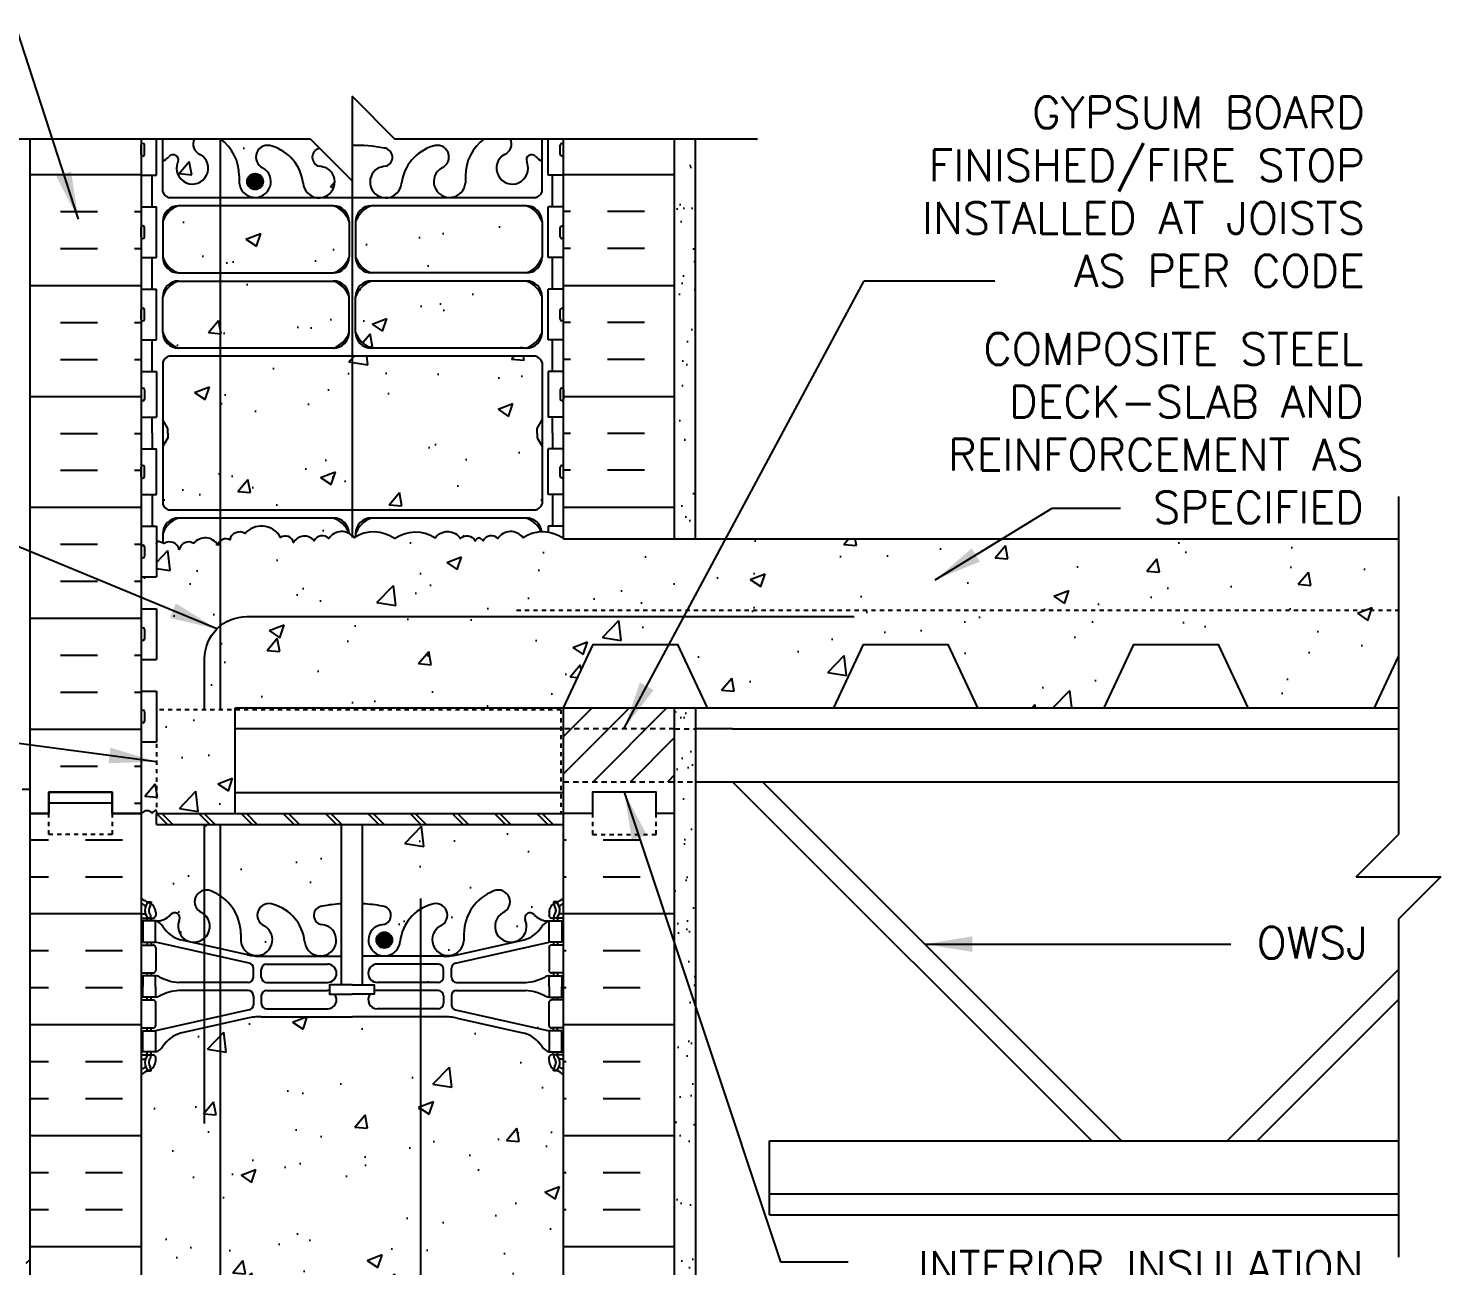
# Model space of a CAD drawing. Header units: inches. Extents: x 285.2 to 381.6, y 165.2 to 239.8.
# Drawn here: x 348.15 to 381.58, y 209.8 to 239.09 of the extents above; entities that cross this region are included whole.
import ezdxf
from ezdxf.enums import TextEntityAlignment as Align

# ---------------------------------------------------------------- set-up
doc = ezdxf.new("R2010")
doc.units = ezdxf.units.IN
doc.header["$LTSCALE"] = 0.5
doc.header["$MEASUREMENT"] = 0
doc.linetypes.add('DASHED2', pattern=[0.375, 0.25, -0.125])
doc.linetypes.add('HIDDEN2', pattern=[0.1875, 0.125, -0.0625])
for name, color, linetype in [('HATCH', 12, 'Continuous'), ('line25', 2, 'Continuous'), ('LINE3', 3, 'Continuous'), ('LINE50', 5, 'Continuous'), ('LINE9', 9, 'Continuous'), ('TEXT', 4, 'Continuous'), ('Web_Edge', 9, 'Continuous')]:
    doc.layers.add(name, color=color, linetype=linetype)
doc.styles.add('DIM', font='romans.shx', dxfattribs={"width": 0.7})
doc.styles.add('ROMANS', font='romans.shx', dxfattribs={"height": 0.75})
doc.dimstyles.new('ext_12', dxfattribs={"dimscale": 12, "dimtxt": 0.09375, "dimasz": 0.09375, "dimexe": 0.09375, "dimexo": 0.0625, "dimgap": 0.0625, "dimtad": 1, "dimdec": 1, "dimzin": 3, "dimdsep": 46, "dimlunit": 4, "dimtxsty": 'DIM', "dimcen": 0.09, "dimdle": 0.09375, "dimclrt": 4, "dimadec": 0, "dimazin": 0, "dimtfac": 1, "dimtdec": 1, "dimtmove": 2, "dimatfit": 3, "dimfxl": 1, "dimfrac": 2, "dimtolj": 1, "dimtzin": 0, "dimarcsym": 0})
pattern_1 = [(37.5, (287.7371, 92.4823), (-0.0314967, 0.963412), [0, -0.76, 0, -0.85, 0, -0.8125]), (7.5, (287.7371, 92.4823), (0.884888, 1.411073), [0, -0.41, 0, -0.685, 0, -0.2625]), (327.5, (287.1221, 92.4823), (1.557071, 0.0028295), [0, -0.25, 0, -0.9, 0, -1.175]), (317.5, (287.1221, 92.4823), (1.503063, 0.438838), [0, -0.125, 0, -0.59, 0, -0.675])]
pattern_2 = [(50, (71.6484, 40.3595), (3.5863, -0.31376), [0.375, -4.125]), (355, (71.6484, 40.3595), (-0.693757, 3.76096), [0.3, -3.3]), (100.4514, (71.9473, 40.3333), (2.892547, 3.447198), [0.3187, -3.50571]), (46.1842, (71.6484, 41.3595), (5.336205, -0.827595), [0.5625, -6.1875]), (96.6356, (72.093, 41.2905), (4.67331, 4.87059), [0.47805, -5.258565]), (351.1842, (71.6484, 41.3595), (4.67331, 4.87059), [0.45, -4.95]), (21, (72.1484, 41.1095), (2.984535, -2.013094), [0.375, -4.125]), (326, (72.1484, 41.1095), (1.216577, 3.62575), [0.3, -3.3]), (71.4514, (72.397, 40.9417), (4.201113, 1.612652), [0.3187, -3.50571]), (37.5, (71.6484, 40.3595), (0.0607993, 1.6644693), [0, -3.26, 0, -3.35, 0, -3.3125]), (7.5, (71.6484, 40.3595), (1.315348, 1.972059), [0, -1.91, 0, -3.185, 0, -1.2625]), (327.5, (70.5334, 40.3595), (2.669112, -0.1127744), [0, -1.25, 0, -3.9, 0, -5.175]), (317.5, (70.0334, 40.3595), (2.915931, 0.500525), [0, -1.625, 0, -2.59, 0, -3.675])]

msp = doc.modelspace()

# ---------------------------------------------------------------- hatches: boundary and pattern name
at = {"layer": 'HATCH'}
h = msp.add_hatch(dxfattribs=at)
h.set_pattern_fill('AR-CONC', color=256, scale=0.5)
h.set_pattern_definition([(50, (0, 0), (3.5863, -0.31376), [0.375, -4.125]), (355, (0, 0), (-0.693757, 3.76096), [0.3, -3.3]), (100.45144, (0.299, -0.026), (2.892544, 3.4472), [0.3187, -3.50571]), (46.1842, (0, 1), (5.336207, -0.827596), [0.5625, -6.1875]), (96.6356, (0.4447, 0.931), (4.67331, 4.87059), [0.47805, -5.25857]), (351.1842, (0, 1), (4.67331, 4.87059), [0.45, -4.95]), (21, (0.5, 0.75), (2.984535, -2.013094), [0.375, -4.125]), (326, (0.5, 0.75), (1.216577, 3.62575), [0.3, -3.3]), (71.45144, (0.7487, 0.5822), (4.201112, 1.612656), [0.3187, -3.50571]), (37.5, (0, 0), (0.0607993, 1.6644693), [0, -3.26, 0, -3.35, 0, -3.3125]), (7.5, (0, 0), (1.315348, 1.9720586), [0, -1.91, 0, -3.185, 0, -1.2625]), (327.5, (-1.115, 0), (2.669112, -0.1127744), [0, -1.25, 0, -3.9, 0, -5.175]), (317.5, (-1.615, 0), (2.915931, 0.500525), [0, -1.625, 0, -2.59, 0, -3.675])])
h.paths.add_polyline_path([(355.041, 236.253), (354.819, 236.475), (352.694, 236.475, -0.237921), (353.142, 235.6), (353.142, 235.435, 1.661382), (353.703, 235.788, -1), (353.916, 236.299, -0.30095), (354.653, 235.426, 1.661382), (355.214, 235.779, 0.055617), (355.034, 235.825, -0.789943)])
h.paths.add_polyline_path([(352.22, 236.105, -0.423493), (352.074, 236.475), (351.329, 236.475), (351.329, 235.944, 0.108933), (351.481, 236.057, -0.8344), (351.693, 235.932), (351.681, 235.91, 2.155404)])
h.paths.add_polyline_path([(357.721, 236.299, -1), (357.934, 235.788, 1.661382), (358.495, 235.435), (358.495, 235.6, -0.237921), (358.943, 236.475), (356.819, 236.475), (355.819, 237.475), (355.819, 236.321, -0.049932), (356.568, 236.257, -0.843243), (356.603, 235.825, 0.055617), (356.423, 235.779, 1.661382), (356.984, 235.426, -0.30095)])
h.paths.add_polyline_path([(360.156, 236.057, 0.10894), (360.309, 235.944), (360.309, 236.475), (359.563, 236.475, -0.423493), (359.417, 236.105, 2.155404), (359.956, 235.91), (359.944, 235.932, -0.834375)])
h.paths.add_polyline_path([(360.309, 231.184, 0.268138), (360.147, 231.332), (351.49, 231.332, 0.268156), (351.329, 231.184), (351.329, 229.822), (351.449, 229.622), (351.449, 229.51), (351.449, 229.398), (351.329, 229.198), (351.329, 227.836, 0.268156), (351.49, 227.688), (360.147, 227.688, 0.268138), (360.309, 227.836), (360.309, 229.198), (360.189, 229.398), (360.189, 229.51), (360.189, 229.622), (360.309, 229.822)])
h.paths.add_polyline_path([(380.581, 227.01), (360.819, 227.01), (360.819, 227.012, 0.310845), (359.858, 227.035, 0.520567), (359.259, 227.013, 0.520567), (358.914, 226.964, 0.10231), (358.819, 227.039, 0.10231), (358.723, 226.964, 0.520567), (358.378, 227.013, 0.520567), (357.779, 227.035, 0.310845), (356.819, 227.012, 0.310845), (355.858, 227.035, 0.520567), (355.259, 227.013, 0.520567), (354.914, 226.964, 0.520567), (354.424, 226.921, 0.520567), (354.119, 227.042, 0.258655), (353.698, 227.31, 0.230831), (353.28, 227.137, 0.520567), (352.918, 226.981, 0.520567), (352.637, 226.86, 0.520567), (352.064, 226.9, 0.520567), (351.722, 226.753, 0.520567), (351.363, 226.896, 0.058158), (351.184, 226.955), (351.184, 226.105), (350.819, 226.105), (350.819, 225.355), (351.184, 225.355), (351.184, 224.155), (350.819, 224.155), (350.819, 223.405), (351.184, 223.405), (351.184, 222.96), (353.044, 222.961), (353.044, 223.01), (360.819, 223.01), (361.518, 224.51), (363.518, 224.51), (364.217, 223.01), (367.217, 223.01), (367.917, 224.51), (369.917, 224.51), (370.616, 223.01), (373.616, 223.01), (374.316, 224.51), (376.316, 224.51), (377.015, 223.01), (380.015, 223.01), (380.581, 224.223)])
h.paths.add_polyline_path([(355.367, 234.892), (351.704, 234.892, 0.225652), (351.329, 234.517), (351.329, 233.676, 0.225652), (351.704, 233.301), (355.367, 233.301, 0.225652), (355.742, 233.676), (355.742, 234.517, 0.225652)])
h.paths.add_polyline_path([(355.742, 232.735, 0.225652), (355.367, 233.11), (351.704, 233.11, 0.225652), (351.329, 232.735), (351.329, 231.894, 0.225652), (351.704, 231.519), (355.367, 231.519, 0.225652), (355.742, 231.894)])
h.paths.add_polyline_path([(360.309, 232.735, 0.225652), (359.934, 233.11), (356.27, 233.11, 0.225652), (355.895, 232.735), (355.895, 231.894, 0.225652), (356.27, 231.519), (359.934, 231.519, 0.225652), (360.309, 231.894)])
h.paths.add_polyline_path([(360.309, 234.517, 0.225652), (359.934, 234.892), (356.27, 234.892, 0.225652), (355.895, 234.517), (355.895, 233.676, 0.225652), (356.27, 233.301), (359.934, 233.301, 0.225652), (360.309, 233.676)])
h.paths.add_polyline_path([(353.044, 222.961), (351.184, 222.96), (351.184, 222.205), (351.184, 220.508), (353.044, 220.508)])
h.paths.add_polyline_path([(355.367, 227.501), (351.704, 227.501, 0.225652), (351.329, 227.126), (351.329, 226.911, -0.011526), (351.363, 226.896, -0.520567), (351.722, 226.753, -0.520567), (352.064, 226.9, -0.520567), (352.637, 226.86, -0.520567), (352.918, 226.981, -0.520567), (353.28, 227.137, -0.230831), (353.698, 227.31, -0.258655), (354.119, 227.042, -0.520567), (354.424, 226.921, -0.520567), (354.914, 226.964, -0.520567), (355.259, 227.013, -0.38976), (355.738, 227.137, 0.220602)])
h.paths.add_polyline_path([(359.934, 227.501), (356.27, 227.501, 0.225652), (355.895, 227.126), (355.895, 227.058, -0.296803), (356.819, 227.012, -0.310845), (357.779, 227.035, -0.520567), (358.378, 227.013, -0.520567), (358.723, 226.964, -0.10231), (358.819, 227.039, -0.10231), (358.914, 226.964, -0.520567), (359.259, 227.013, -0.520567), (359.858, 227.035, -0.136218), (360.29, 227.172, 0.204309)])
h.paths.add_polyline_path([(353.952, 218.356, -0.30095), (354.689, 217.484, 1.661382), (355.25, 217.837, 0.055617), (355.07, 217.882, -0.843243), (355.105, 218.315, -0.030385), (355.56, 218.372), (355.56, 220.248), (351.184, 220.248), (351.184, 220.508), (351.184, 222.205), (350.819, 222.205), (350.819, 218.51, 0.088416), (350.965, 218.413), (351.055, 218.413), (351.055, 218.371, -0.249069), (351.165, 218.164), (351.165, 218.096, -0.414214), (351.102, 218.034), (351.055, 218.034), (351.055, 217.964), (351.16, 217.964, 0.231736), (351.517, 218.115, -0.8344), (351.729, 217.989), (351.717, 217.968, 2.155404), (352.256, 218.162, -1), (352.469, 218.673, -0.311223), (353.178, 217.657), (353.178, 217.492, 1.661382), (353.739, 217.845, -1)])
h.paths.add_polyline_path([(359.381, 218.162, 2.155404), (359.92, 217.968), (359.908, 217.989, -0.834375), (360.12, 218.115, 0.23174), (360.478, 217.964), (360.583, 217.964), (360.583, 218.034), (360.535, 218.034, -0.414214), (360.473, 218.096), (360.473, 218.164, -0.249069), (360.583, 218.371), (360.583, 218.413), (360.673, 218.413, 0.08841), (360.819, 218.51), (360.819, 220.248), (356.06, 220.248), (356.06, 218.373, -0.031541), (356.532, 218.315, -0.843243), (356.567, 217.882, 0.055617), (356.387, 217.837, 1.661382), (356.948, 217.484, -0.30095), (357.685, 218.356, -1), (357.898, 217.845, 1.661382), (358.459, 217.492), (358.459, 217.657, -0.311223), (359.168, 218.673, -1)])
h.paths.add_polyline_path([(360.819, 214.318, 0.08841), (360.673, 214.415), (360.583, 214.415), (360.583, 214.457, -0.249069), (360.473, 214.664), (360.473, 214.731, -0.414214), (360.535, 214.794), (360.583, 214.794), (360.583, 214.864), (360.478, 214.864, -0.155529), (360.302, 214.998, 0.180914), (359.884, 215.309), (358.303, 215.662, 0.054974), (357.976, 215.698), (355.819, 215.698), (353.661, 215.698, 0.054974), (353.334, 215.662), (351.753, 215.309, 0.180914), (351.335, 214.998, -0.155529), (351.16, 214.864), (351.055, 214.864), (351.055, 214.794), (351.102, 214.794, -0.414214), (351.165, 214.731), (351.165, 214.664, -0.249069), (351.055, 214.457), (351.055, 214.415), (350.965, 214.415, 0.088416), (350.819, 214.318), (350.819, 208.702, 0.088416), (350.965, 208.605), (351.055, 208.605), (351.055, 208.563, -0.249069), (351.165, 208.356), (351.165, 208.289, -0.414214), (351.102, 208.226), (351.055, 208.226), (351.055, 208.156), (351.16, 208.156, -0.155529), (351.335, 208.022, 0.180914), (351.753, 207.711), (353.334, 207.358, 0.054974), (353.661, 207.322), (355.819, 207.322), (357.976, 207.322, 0.054974), (358.303, 207.358), (359.884, 207.711, 0.180914), (360.302, 208.022, -0.155529), (360.478, 208.156), (360.583, 208.156), (360.583, 208.226), (360.535, 208.226, -0.414214), (360.473, 208.289), (360.473, 208.356, -0.249069), (360.583, 208.563), (360.583, 208.605), (360.673, 208.605, 0.08841), (360.819, 208.702)])
h.paths.add_polyline_path([(360.819, 204.51, 0.08841), (360.673, 204.607), (360.583, 204.607), (360.583, 204.649, -0.249069), (360.473, 204.856), (360.473, 204.924, -0.414214), (360.535, 204.986), (360.583, 204.986), (360.583, 205.056), (360.478, 205.056, 0.231736), (360.12, 204.905, -0.8344), (359.908, 205.031), (359.92, 205.052, 2.155404), (359.381, 204.858, -1), (359.168, 204.346, -0.311223), (358.459, 205.362), (358.459, 205.527, 1.661382), (357.898, 205.175, -1), (357.685, 204.664, -0.30095), (356.948, 205.536, 1.661382), (356.387, 205.183, 0.055617), (356.567, 205.138, -0.843243), (356.532, 204.705, -0.047544), (355.819, 204.641, -0.047544), (355.105, 204.705, -0.843243), (355.07, 205.138, 0.055617), (355.25, 205.183, 1.661382), (354.689, 205.536, -0.30095), (353.952, 204.664, -1), (353.739, 205.175, 1.661382), (353.178, 205.527), (353.178, 205.362, -0.311223), (352.469, 204.346, -1), (352.256, 204.858, 2.155404), (351.717, 205.052), (351.729, 205.031, -0.834375), (351.517, 204.905, 0.23174), (351.16, 205.056), (351.055, 205.056), (351.055, 204.986), (351.102, 204.986, -0.414214), (351.165, 204.924), (351.165, 204.856, -0.249069), (351.055, 204.649), (351.055, 204.607), (350.965, 204.607, 0.088416), (350.819, 204.51), (350.819, 202.51), (350.819, 200.51, 0.088416), (350.965, 200.413), (351.055, 200.413), (351.055, 200.371, -0.249069), (351.165, 200.164), (351.165, 200.096, -0.414214), (351.102, 200.034), (351.055, 200.034), (351.055, 199.964), (351.16, 199.964, 0.231736), (351.517, 200.115, -0.8344), (351.729, 199.989), (351.717, 199.968, 2.155404), (352.256, 200.162, -1), (352.469, 200.673, -0.311223), (353.178, 199.657), (353.178, 199.492, 1.661382), (353.739, 199.845, -1), (353.952, 200.356, -0.30095), (354.689, 199.484, 1.661382), (355.25, 199.837, 0.055617), (355.07, 199.882, -0.843243), (355.105, 200.315, -0.047544), (355.819, 200.379, -0.047544), (356.532, 200.315, -0.843243), (356.567, 199.882, 0.055617), (356.387, 199.837, 1.661382), (356.948, 199.484, -0.30095), (357.685, 200.356, -1), (357.898, 199.845, 1.661382), (358.459, 199.492), (358.459, 199.657, -0.311223), (359.168, 200.673, -1), (359.381, 200.162, 2.155404), (359.92, 199.968), (359.908, 199.989, -0.834375), (360.12, 200.115, 0.23174), (360.478, 199.964), (360.583, 199.964), (360.583, 200.034), (360.535, 200.034, -0.414214), (360.473, 200.096), (360.473, 200.164, -0.249069), (360.583, 200.371), (360.583, 200.413), (360.673, 200.413, 0.08841), (360.819, 200.51), (360.819, 202.51)])
h.paths.add_polyline_path([(360.473, 196.664), (360.473, 196.731, -0.414214), (360.535, 196.794), (360.583, 196.794), (360.583, 196.864), (360.478, 196.864, -0.155529), (360.302, 196.998, 0.180914), (359.884, 197.309), (358.303, 197.662, 0.054974), (357.976, 197.698), (355.819, 197.698), (353.661, 197.698, 0.054974), (353.334, 197.662), (351.753, 197.309, 0.180914), (351.335, 196.998, -0.155529), (351.16, 196.864), (351.055, 196.864), (351.055, 196.794), (351.102, 196.794, -0.414214), (351.165, 196.731), (351.165, 196.664, -0.249069), (351.055, 196.457), (351.055, 196.415), (350.965, 196.415, 0.088416), (350.819, 196.318), (350.819, 193.51), (355.022, 193.51), (356.022, 192.51), (356.022, 194.51), (357.022, 193.51), (360.819, 193.51), (360.819, 196.318, 0.08841), (360.673, 196.415), (360.583, 196.415), (360.583, 196.457, -0.249069)])
h = msp.add_hatch(dxfattribs=at)
h.set_pattern_fill('INSUL', color=256, scale=7, style=0)
h.set_pattern_definition([(0, (-2575.343, -176.4973), (0, 2.625), []), (0, (-2575.343, -175.6223), (0, 2.625), [0.875, -0.875]), (0, (-2575.343, -174.7473), (0, 2.625), [0.875, -0.875])])
h.paths.add_polyline_path([(348.194, 220.512), (348.631, 220.512), (348.631, 221.012), (350.131, 221.012), (350.131, 220.512), (350.819, 220.512), (350.819, 236.35), (350.694, 236.475), (348.194, 236.475)])
h = msp.add_hatch(dxfattribs=at)
h.set_pattern_fill('INSUL', color=256, scale=7, style=0)
h.set_pattern_definition([(180, (3286.9801, -176.4973), (0, 2.625), []), (180, (3286.9801, -175.6223), (0, 2.625), [0.875, -0.875]), (180, (3286.9801, -174.7473), (0, 2.625), [0.875, -0.875])])
h.paths.add_polyline_path([(360.819, 227.01), (363.444, 227.01), (363.444, 236.475), (360.819, 236.475)])
h = msp.add_hatch(dxfattribs=at)
h.set_pattern_fill('AR-SAND', color=256, scale=0.5, style=0)
h.set_pattern_definition(pattern_1)
h.paths.add_polyline_path([(363.944, 236.475), (363.444, 236.475), (363.444, 227.01), (363.569, 227.01), (363.944, 227.01)])
h = msp.add_hatch(dxfattribs=at)
h.set_pattern_fill('ANSI31', color=256, scale=5, style=0)
h.set_pattern_definition([(45, (283.71124, 27.6657), (-0.4419417, 0.4419417), [])])
h.paths.add_polyline_path([(363.444, 221.26), (363.444, 223.008), (360.819, 223.008), (360.819, 221.26)])
h = msp.add_hatch(dxfattribs=at)
h.set_pattern_fill('AR-SAND', color=256, scale=0.5, style=0)
h.set_pattern_definition(pattern_1)
h.paths.add_polyline_path([(363.944, 223.01), (363.444, 223.01), (363.444, 202.51), (363.444, 193.51), (363.944, 193.51)])
h = msp.add_hatch(dxfattribs=at)
h.set_pattern_fill('INSUL', color=256, scale=7, style=0)
h.set_pattern_definition([(0, (361.7514, 215.5102), (0, 2.625), []), (0, (361.7514, 216.3852), (0, 2.625), [0.875, -0.875]), (0, (361.7514, 217.2602), (0, 2.625), [0.875, -0.875])])
h.paths.add_polyline_path([(363.444, 220.51), (363.006, 220.51), (363.006, 220.01), (361.506, 220.01), (361.506, 220.51), (360.819, 220.51), (360.819, 202.51), (361.506, 202.51), (361.506, 203.01), (363.006, 203.01), (363.006, 202.51), (363.444, 202.51)])
h.paths.add_polyline_path([(348.194, 202.51), (348.631, 202.51), (348.631, 203.01), (350.131, 203.01), (350.131, 202.51), (350.819, 202.51), (350.819, 220.51), (350.131, 220.51), (350.131, 221.01), (348.631, 221.01), (348.631, 220.51), (348.194, 220.51)])
h = msp.add_hatch(dxfattribs=at)
h.set_pattern_fill('AR-CONC', color=256, scale=0.5, style=0)
h.set_pattern_definition(pattern_2)
h.paths.add_polyline_path([(357.85, 216.509, 0.414214), (357.975, 216.634), (357.975, 216.818, 0.414214), (357.85, 216.943), (357.3, 216.943), (357.3, 216.509)])
h = msp.add_hatch(dxfattribs=at)
h.set_pattern_fill('AR-CONC', color=256, scale=0.5, style=0)
h.set_pattern_definition(pattern_2)
h.paths.add_polyline_path([(360.473, 216.031, -0.414214), (360.535, 216.094), (360.583, 216.094), (360.583, 216.164), (360.486, 216.164, -0.134256), (360.374, 216.192, 0.100756), (359.925, 216.32), (359.12, 216.32), (359.12, 215.668), (360.478, 215.364), (360.583, 215.364), (360.583, 215.434), (360.535, 215.434, -0.414214), (360.473, 215.496)])
at = {"layer": 'LINE3'}
for points in [[(353.328, 235.463, 1), (353.703, 235.463, 1)], [(356.387, 217.512, 1), (356.762, 217.512, 1)]]:
    msp.add_hatch(color=256, dxfattribs=at).paths.add_polyline_path(points)

# ---------------------------------------------------------------- linework, layer by layer
at = {"layer": 'HATCH'}
for p, q in [((364.575, 226.923), (364.575, 226.923)), ((351.184, 220.508), (351.443, 220.248)), ((351.309, 220.508), (351.568, 220.248)), ((352.184, 220.508), (352.443, 220.248)), ((352.309, 220.508), (352.568, 220.248)), ((353.184, 220.508), (353.443, 220.248)), ((353.309, 220.508), (353.568, 220.248)), ((354.184, 220.508), (354.443, 220.248)), ((354.309, 220.508), (354.568, 220.248)), ((355.184, 220.508), (355.443, 220.248)), ((355.309, 220.508), (355.568, 220.248)), ((356.184, 220.508), (356.443, 220.248)), ((356.309, 220.508), (356.568, 220.248)), ((357.184, 220.508), (357.443, 220.248)), ((357.309, 220.508), (357.568, 220.248)), ((358.184, 220.508), (358.443, 220.248)), ((358.309, 220.508), (358.568, 220.248)), ((359.184, 220.508), (359.443, 220.248)), ((359.309, 220.508), (359.568, 220.248)), ((360.184, 220.508), (360.443, 220.248)), ((360.309, 220.508), (360.568, 220.248))]:
    msp.add_line(p, q, dxfattribs=at)
at = {"layer": 'HATCH', "linetype": 'HIDDEN2'}
for p, q in [((360.756, 222.963), (351.184, 222.96)), ((351.184, 222.96), (351.184, 220.508)), ((360.756, 222.963), (360.756, 220.508))]:
    msp.add_line(p, q, dxfattribs=at)
at = {"layer": 'HATCH', "linetype": 'HIDDEN2', "ltscale": 2}
for p, q in [((363.444, 222.51), (360.819, 222.51)), ((363.444, 222.51), (363.944, 222.51)), ((360.819, 221.26), (363.944, 221.26))]:
    msp.add_line(p, q, dxfattribs=at)
at = {"layer": 'HATCH'}
for points in [[(353.698, 227.31, 0.230831), (353.28, 227.137, 0.520567), (352.918, 226.981, 0.520567), (352.637, 226.86, 0.520567), (352.064, 226.9, 0.166585)], [(356.819, 227.012, 0.310845), (355.858, 227.035, 0.520567), (355.259, 227.013, 0.520567), (354.914, 226.964, 0.520567), (354.424, 226.921, 0.520567), (354.119, 227.042, 0.258655), (353.698, 227.31, 0.132818)], [(356.819, 227.012, -0.310845), (357.779, 227.035, -0.520567), (358.378, 227.013, -0.520567), (358.723, 226.964, -0.10231), (358.819, 227.039, -0.10231)], [(360.819, 227.012, 0.310845), (359.858, 227.035, 0.520567), (359.259, 227.013, 0.520567), (358.914, 226.964, 0.10231), (358.819, 227.039, 0.10231)], [(352.064, 226.9, 0.520567), (351.722, 226.753, 0.520567), (351.363, 226.896, 0.058158), (351.184, 226.955, 0.058158)], [(351.184, 220.586, 0.182463), (351.076, 220.512, 0.520567), (350.84, 220.512)]]:
    msp.add_lwpolyline(points, format="xyb", dxfattribs=at)
at = {"layer": 'line25'}
for p, q in [((350.819, 236.475), (350.819, 202.51)), ((351.184, 235.615), (351.184, 236.475)), ((360.454, 235.615), (360.454, 236.475)), ((360.819, 227.01), (360.819, 236.475)), ((350.819, 235.615), (351.184, 235.615)), ((360.819, 235.615), (360.454, 235.615)), ((350.819, 234.865), (351.184, 234.865)), ((351.184, 233.665), (351.184, 234.865)), ((360.819, 234.865), (360.454, 234.865)), ((360.454, 233.665), (360.454, 234.865)), ((350.819, 233.665), (351.184, 233.665)), ((360.819, 233.665), (360.454, 233.665)), ((350.819, 232.915), (351.184, 232.915)), ((351.184, 231.715), (351.184, 232.915)), ((360.819, 232.915), (360.454, 232.915)), ((360.454, 231.715), (360.454, 232.915)), ((350.819, 231.715), (351.184, 231.715)), ((360.819, 231.715), (360.454, 231.715)), ((350.819, 230.965), (351.184, 230.965)), ((351.184, 230.965), (351.184, 229.885)), ((360.819, 230.965), (360.454, 230.965)), ((360.454, 230.965), (360.454, 229.885)), ((350.819, 229.885), (351.184, 229.885)), ((360.819, 229.885), (360.454, 229.885)), ((350.819, 229.135), (351.184, 229.135)), ((351.184, 228.055), (351.184, 229.135)), ((360.819, 229.135), (360.454, 229.135)), ((360.454, 228.055), (360.454, 229.135)), ((350.819, 228.055), (351.184, 228.055)), ((360.819, 228.055), (360.454, 228.055)), ((350.819, 227.305), (351.184, 227.305)), ((351.184, 227.305), (351.184, 226.105)), ((360.819, 227.305), (360.454, 227.305)), ((360.454, 227.305), (360.454, 227.163)), ((360.819, 227.01), (380.581, 227.01)), ((350.819, 226.105), (351.184, 226.105)), ((350.819, 225.355), (351.184, 225.355)), ((351.184, 225.355), (351.184, 224.155)), ((350.819, 224.155), (351.184, 224.155)), ((350.819, 223.405), (351.184, 223.405)), ((351.184, 223.405), (351.184, 222.205)), ((353.044, 223.01), (378.581, 223.01)), ((353.044, 220.508), (353.044, 223.008)), ((360.819, 202.51), (360.819, 223.01)), ((363.444, 223.01), (380.581, 223.01)), ((360.819, 222.51), (353.044, 222.51)), ((364.819, 222.51), (363.944, 222.51)), ((364.819, 222.51), (380.581, 222.51)), ((350.819, 222.205), (351.184, 222.205)), ((353.044, 221.008), (360.819, 221.008)), ((363.944, 221.26), (380.581, 221.26)), ((364.819, 221.26), (373.319, 212.76)), ((365.526, 221.26), (374.026, 212.76)), ((351.184, 220.508), (360.819, 220.508)), ((351.184, 220.248), (351.184, 220.508)), ((351.184, 220.248), (360.819, 220.248)), ((355.56, 216.456), (355.56, 220.248)), ((356.06, 216.456), (356.06, 220.248)), ((380.581, 216.815), (376.526, 212.76)), ((380.581, 216.108), (377.233, 212.76)), ((365.694, 211.01), (365.694, 212.76)), ((365.694, 212.76), (380.581, 212.76)), ((365.694, 211.51), (380.581, 211.51)), ((365.694, 211.01), (380.581, 211.01))]:
    msp.add_line(p, q, dxfattribs=at)
at = {"layer": 'line25', "color": 192}
for p, q in [((364.217, 223.01), (367.217, 223.01)), ((370.616, 223.01), (373.616, 223.01)), ((377.015, 223.01), (380.015, 223.01))]:
    msp.add_line(p, q, dxfattribs=at)
for points in [[(360.819, 223.01), (361.518, 224.51), (363.518, 224.51), (364.217, 223.01)], [(367.217, 223.01), (367.917, 224.51), (369.917, 224.51), (370.616, 223.01)], [(373.616, 223.01), (374.316, 224.51), (376.316, 224.51), (377.015, 223.01)], [(380.015, 223.01), (380.581, 224.223)]]:
    msp.add_lwpolyline(points, dxfattribs=at)
at = {"layer": 'line25'}
for points in [[(355.81, 216.456), (355.281, 216.456), (355.281, 216.229), (355.81, 216.229)], [(355.81, 216.456), (356.338, 216.456), (356.338, 216.229), (356.079, 216.229)], [(356.079, 216.229), (355.81, 216.229)]]:
    msp.add_lwpolyline(points, dxfattribs=at)
at = {"layer": 'LINE3'}
for p, q in [((352.694, 222.96), (352.694, 236.473)), ((355.819, 227.039), (355.819, 235.475)), ((352.694, 200), (352.694, 220.248)), ((357.431, 218.494), (357.431, 193.51))]:
    msp.add_line(p, q, dxfattribs=at)
at = {"layer": 'LINE3', "linetype": 'Continuous'}
msp.add_lwpolyline([(352.319, 222.96), (352.319, 224.169, -0.414214), (353.319, 225.169), (367.697, 225.169)], format="xyb", dxfattribs=at)
msp.add_lwpolyline([(352.319, 213.169), (352.319, 220.248)], dxfattribs=at)
at = {"layer": 'LINE3'}
for centre in [(353.516, 235.463), (356.575, 217.512)]:
    msp.add_circle(centre, 0.188, dxfattribs=at)
at = {"layer": 'LINE50'}
for p, q in [((348.194, 220.512), (348.194, 236.475)), ((363.444, 227.01), (363.444, 236.475)), ((348.194, 202.51), (348.194, 220.51)), ((363.444, 202.51), (363.444, 220.51))]:
    msp.add_line(p, q, dxfattribs=at)
at = {"layer": 'LINE50', "ltscale": 2}
msp.add_line((363.444, 220.51), (363.444, 223.01), dxfattribs=at)
at = {"layer": 'LINE50'}
for points in [[(350.819, 220.51), (350.131, 220.51), (350.131, 221.01), (348.631, 221.01), (348.631, 220.51), (348.194, 220.51)], [(348.194, 220.51), (348.631, 220.51), (348.631, 221.01), (350.131, 221.01), (350.131, 220.51), (350.819, 220.51)], [(363.444, 220.51), (363.006, 220.51), (363.006, 221.01), (361.506, 221.01), (361.506, 220.51), (360.819, 220.51)]]:
    msp.add_lwpolyline(points, dxfattribs=at)
at = {"layer": 'LINE9'}
for p, q in [((363.944, 227.01), (363.944, 236.475)), ((350.819, 236.105), (350.819, 236.325)), ((350.819, 236.27), (350.819, 236.27)), ((350.819, 236.16), (350.819, 236.16)), ((350.859, 236.365), (350.859, 236.365)), ((350.859, 236.065), (350.859, 236.065)), ((350.899, 236.105), (350.899, 236.325)), ((360.739, 236.105), (360.739, 236.325)), ((360.779, 236.365), (360.779, 236.365)), ((360.779, 236.065), (360.779, 236.065)), ((360.819, 236.105), (360.819, 236.325)), ((360.819, 236.27), (360.819, 236.27)), ((360.819, 236.16), (360.819, 236.16)), ((350.819, 234.155), (350.819, 234.375)), ((350.859, 234.415), (350.859, 234.415)), ((350.899, 234.155), (350.899, 234.375)), ((360.739, 234.155), (360.739, 234.375)), ((360.779, 234.415), (360.779, 234.415)), ((360.819, 234.155), (360.819, 234.375)), ((350.819, 234.32), (350.819, 234.32)), ((350.819, 234.21), (350.819, 234.21)), ((350.859, 234.115), (350.859, 234.115)), ((360.779, 234.115), (360.779, 234.115)), ((360.819, 234.32), (360.819, 234.32)), ((360.819, 234.21), (360.819, 234.21)), ((350.819, 232.205), (350.819, 232.425)), ((350.819, 232.37), (350.819, 232.37)), ((350.859, 232.465), (350.859, 232.465)), ((350.899, 232.205), (350.899, 232.425)), ((360.739, 232.205), (360.739, 232.425)), ((360.779, 232.465), (360.779, 232.465)), ((360.819, 232.205), (360.819, 232.425)), ((360.819, 232.37), (360.819, 232.37)), ((350.819, 232.26), (350.819, 232.26)), ((350.859, 232.165), (350.859, 232.165)), ((360.779, 232.165), (360.779, 232.165)), ((360.819, 232.26), (360.819, 232.26)), ((350.819, 230.535), (350.819, 230.315)), ((350.819, 230.48), (350.819, 230.48)), ((350.819, 230.37), (350.819, 230.37)), ((350.859, 230.575), (350.859, 230.575)), ((350.899, 230.535), (350.899, 230.315)), ((360.739, 230.535), (360.739, 230.315)), ((360.779, 230.575), (360.779, 230.575)), ((360.819, 230.535), (360.819, 230.315)), ((360.819, 230.48), (360.819, 230.48)), ((360.819, 230.37), (360.819, 230.37)), ((350.859, 230.275), (350.859, 230.275)), ((360.779, 230.275), (360.779, 230.275)), ((350.819, 228.485), (350.819, 228.705)), ((350.859, 228.745), (350.859, 228.745)), ((350.899, 228.485), (350.899, 228.705)), ((360.739, 228.485), (360.739, 228.705)), ((360.779, 228.745), (360.779, 228.745)), ((360.819, 228.485), (360.819, 228.705)), ((350.819, 228.65), (350.819, 228.65)), ((350.819, 228.54), (350.819, 228.54)), ((350.859, 228.445), (350.859, 228.445)), ((360.779, 228.445), (360.779, 228.445)), ((360.819, 228.65), (360.819, 228.65)), ((360.819, 228.54), (360.819, 228.54)), ((380.581, 228.01), (380.581, 220.01)), ((350.819, 226.815), (350.819, 226.595)), ((350.819, 226.76), (350.819, 226.76)), ((350.859, 226.855), (350.859, 226.855)), ((350.899, 226.815), (350.899, 226.595)), ((350.819, 226.65), (350.819, 226.65)), ((350.859, 226.555), (350.859, 226.555)), ((350.819, 224.865), (350.819, 224.645)), ((350.819, 224.81), (350.819, 224.81)), ((350.819, 224.7), (350.819, 224.7)), ((350.899, 224.865), (350.899, 224.645)), ((350.859, 224.605), (350.859, 224.605)), ((363.944, 223.01), (363.944, 193.51)), ((350.819, 222.915), (350.819, 222.695)), ((350.819, 222.86), (350.819, 222.86)), ((350.819, 222.75), (350.819, 222.75)), ((350.859, 222.955), (350.859, 222.955)), ((350.899, 222.915), (350.899, 222.695)), ((350.859, 222.655), (350.859, 222.655)), ((348.006, 221.085), (348.194, 221.085)), ((379.581, 219.01), (380.581, 220.01)), ((379.581, 219.01), (381.581, 219.01)), ((381.581, 219.01), (380.581, 218.01)), ((380.581, 218.01), (380.581, 210.01))]:
    msp.add_line(p, q, dxfattribs=at)
at = {"layer": 'LINE9', "linetype": 'HIDDEN2'}
msp.add_line((359.704, 225.319), (380.581, 225.319), dxfattribs=at)
at = {"layer": 'LINE9', "linetype": 'DASHED2'}
msp.add_line((348.1, 209.867), (348.194, 209.961), dxfattribs=at)
at = {"layer": 'LINE9'}
msp.add_lwpolyline([(346.226, 236.475), (354.819, 236.475), (355.819, 235.475), (355.819, 237.475), (356.819, 236.475), (365.411, 236.475)], dxfattribs=at)
at = {"layer": 'LINE9', "linetype": 'DASHED2', "ltscale": 0.15}
for points in [[(350.131, 220.51), (350.131, 220.51), (350.131, 220.01), (348.631, 220.01), (348.631, 220.51), (348.631, 220.51)], [(361.506, 220.51), (361.506, 220.51), (361.506, 220.01), (363.006, 220.01), (363.006, 220.51), (363.006, 220.51)]]:
    msp.add_lwpolyline(points, dxfattribs=at)
at = {"layer": 'LINE9'}
for centre, start, end in [((350.859, 236.325), 90, 180), ((350.859, 236.105), 180, 270), ((350.859, 236.325), 360, 90), ((350.859, 236.105), 270, 0), ((360.779, 236.325), 90, 180), ((360.779, 236.105), 180, 270), ((360.779, 236.325), 0, 90), ((360.779, 236.105), 270, 0), ((350.859, 234.375), 90, 180), ((350.859, 234.375), 360, 90), ((360.779, 234.375), 90, 180), ((360.779, 234.375), 0, 90), ((350.859, 234.155), 180, 270), ((350.859, 234.155), 270, 0), ((360.779, 234.155), 180, 270), ((360.779, 234.155), 270, 0), ((350.859, 232.425), 90, 180), ((350.859, 232.425), 360, 90), ((360.779, 232.425), 90, 180), ((360.779, 232.425), 0, 90), ((350.859, 232.205), 180, 270), ((350.859, 232.205), 270, 0), ((360.779, 232.205), 180, 270), ((360.779, 232.205), 270, 0), ((350.859, 230.535), 90, 180), ((350.859, 230.535), 0, 90), ((360.779, 230.535), 90, 180), ((360.779, 230.535), 360, 90), ((350.859, 230.315), 180, 270), ((350.859, 230.315), 270, 0), ((360.779, 230.315), 180, 270), ((360.779, 230.315), 270, 0), ((350.859, 228.705), 90, 180), ((350.859, 228.705), 360, 90), ((360.779, 228.705), 90, 180), ((360.779, 228.705), 0, 90), ((350.859, 228.485), 180, 270), ((350.859, 228.485), 270, 0), ((360.779, 228.485), 180, 270), ((360.779, 228.485), 270, 0), ((350.859, 226.815), 90, 180), ((350.859, 226.815), 0, 90), ((350.859, 226.595), 180, 270), ((350.859, 226.595), 270, 0), ((350.859, 224.865), 90, 180), ((350.859, 224.865), 0, 90), ((350.859, 224.645), 180, 270), ((350.859, 224.645), 270, 0), ((350.859, 222.915), 90, 180), ((350.859, 222.695), 180, 270), ((350.859, 222.915), 0, 90), ((350.859, 222.695), 270, 0)]:
    msp.add_arc(centre, 0.04, start, end, dxfattribs=at)
at = {"layer": 'Web_Edge'}
for p, q in [((351.329, 235.227), (351.329, 236.475)), ((360.309, 235.227), (360.309, 236.475)), ((351.681, 235.91), (351.693, 235.932)), ((359.956, 235.91), (359.944, 235.932)), ((353.142, 235.6), (353.142, 235.435)), ((358.495, 235.6), (358.495, 235.435)), ((360.147, 235.079), (351.49, 235.079)), ((355.367, 234.892), (351.704, 234.892)), ((359.934, 234.892), (356.27, 234.892)), ((351.329, 234.517), (351.329, 233.676)), ((355.742, 234.517), (355.742, 233.676)), ((355.895, 234.517), (355.895, 233.677)), ((360.309, 234.517), (360.309, 233.676)), ((351.704, 233.301), (355.367, 233.301)), ((351.704, 233.11), (355.367, 233.11)), ((359.934, 233.301), (356.27, 233.301)), ((359.934, 233.11), (356.27, 233.11)), ((351.329, 231.894), (351.329, 232.735)), ((355.742, 231.894), (355.742, 232.735)), ((355.895, 231.894), (355.895, 232.734)), ((360.309, 231.894), (360.309, 232.735)), ((355.367, 231.519), (351.704, 231.519)), ((359.934, 231.519), (356.27, 231.519)), ((351.329, 231.184), (351.329, 227.836)), ((360.147, 231.332), (351.49, 231.332)), ((360.309, 231.184), (360.309, 227.836)), ((351.449, 229.622), (351.329, 229.822)), ((351.449, 229.622), (351.329, 229.822)), ((360.189, 229.622), (360.309, 229.822)), ((360.189, 229.622), (360.309, 229.822)), ((351.449, 229.398), (351.329, 229.198)), ((351.449, 229.398), (351.329, 229.198)), ((351.449, 229.51), (351.449, 229.622)), ((351.449, 229.51), (351.449, 229.622)), ((351.449, 229.51), (351.449, 229.398)), ((351.449, 229.51), (351.449, 229.398)), ((360.189, 229.51), (360.189, 229.622)), ((360.189, 229.51), (360.189, 229.622)), ((360.189, 229.51), (360.189, 229.398)), ((360.189, 229.51), (360.189, 229.398)), ((360.189, 229.398), (360.309, 229.198)), ((360.189, 229.398), (360.309, 229.198)), ((360.147, 227.688), (351.49, 227.688)), ((355.367, 227.501), (351.704, 227.501)), ((359.934, 227.501), (356.27, 227.501)), ((351.329, 227.126), (351.329, 226.911)), ((355.895, 227.126), (355.895, 227.058)), ((350.965, 218.413), (351.055, 218.413)), ((351.055, 218.413), (351.055, 218.371)), ((360.673, 218.413), (360.583, 218.413)), ((360.583, 218.413), (360.583, 218.371)), ((350.819, 218.134), (350.896, 218.134)), ((350.819, 218.034), (351.102, 218.034)), ((350.965, 218.034), (350.965, 217.964)), ((351.055, 218.034), (351.055, 217.964)), ((351.165, 218.164), (351.165, 218.096)), ((360.473, 218.164), (360.473, 218.096)), ((360.819, 218.034), (360.535, 218.034)), ((360.583, 218.034), (360.583, 217.964)), ((360.673, 218.034), (360.673, 217.964)), ((360.819, 218.134), (360.741, 218.134)), ((351.717, 217.968), (351.729, 217.989)), ((353.178, 217.657), (353.178, 217.492)), ((358.459, 217.657), (358.459, 217.492)), ((359.92, 217.968), (359.908, 217.989)), ((350.819, 217.394), (351.102, 217.394)), ((350.965, 217.464), (350.965, 217.394)), ((351.055, 217.464), (351.055, 217.394)), ((353.377, 216.967), (351.16, 217.464)), ((351.165, 217.331), (351.165, 216.796)), ((353.334, 217.165), (351.753, 217.518)), ((358.26, 216.967), (360.478, 217.464)), ((358.303, 217.165), (359.884, 217.518)), ((360.473, 217.331), (360.473, 216.796)), ((360.819, 217.394), (360.535, 217.394)), ((360.583, 217.464), (360.583, 217.394)), ((360.673, 217.464), (360.673, 217.394)), ((353.661, 217.129), (355.56, 217.129)), ((357.976, 217.129), (356.06, 217.129)), ((350.819, 216.734), (351.102, 216.734)), ((350.965, 216.734), (350.965, 216.664)), ((351.055, 216.734), (351.055, 216.664)), ((353.475, 216.633), (353.475, 216.845)), ((353.662, 216.634), (353.662, 216.818)), ((353.787, 216.943), (355.227, 216.943)), ((357.85, 216.943), (356.41, 216.943)), ((357.975, 216.634), (357.975, 216.818)), ((358.162, 216.633), (358.162, 216.845)), ((360.819, 216.734), (360.535, 216.734)), ((360.583, 216.734), (360.583, 216.664)), ((360.673, 216.734), (360.673, 216.664)), ((353.35, 216.508), (351.712, 216.508)), ((353.787, 216.509), (355.227, 216.509)), ((357.85, 216.509), (356.41, 216.509)), ((358.287, 216.508), (359.925, 216.508)), ((350.819, 216.094), (351.102, 216.094)), ((350.965, 216.094), (350.965, 216.164)), ((351.055, 216.094), (351.055, 216.164)), ((351.165, 215.496), (351.165, 216.031)), ((353.35, 216.32), (351.712, 216.32)), ((353.475, 216.195), (353.475, 215.982)), ((353.662, 216.194), (353.662, 216.01)), ((353.787, 216.319), (355.227, 216.319)), ((357.85, 216.319), (356.41, 216.319)), ((357.975, 216.194), (357.975, 216.01)), ((358.162, 216.195), (358.162, 215.982)), ((358.287, 216.32), (359.925, 216.32)), ((360.473, 215.496), (360.473, 216.031)), ((360.819, 216.094), (360.535, 216.094)), ((360.583, 216.094), (360.583, 216.164)), ((360.673, 216.094), (360.673, 216.164)), ((353.377, 215.86), (351.16, 215.364)), ((353.334, 215.662), (351.753, 215.309)), ((353.661, 215.698), (355.819, 215.698)), ((353.787, 215.885), (355.227, 215.885)), ((357.976, 215.698), (355.819, 215.698)), ((357.85, 215.885), (356.41, 215.885)), ((358.26, 215.86), (360.478, 215.364)), ((358.303, 215.662), (359.884, 215.309)), ((350.819, 215.434), (351.102, 215.434)), ((350.965, 215.364), (350.965, 215.434)), ((351.055, 215.364), (351.055, 215.434)), ((360.819, 215.434), (360.535, 215.434)), ((360.583, 215.364), (360.583, 215.434)), ((360.673, 215.364), (360.673, 215.434)), ((350.819, 214.794), (351.102, 214.794)), ((350.819, 214.694), (350.896, 214.694)), ((350.965, 214.794), (350.965, 214.864)), ((351.055, 214.794), (351.055, 214.864)), ((351.165, 214.664), (351.165, 214.731)), ((360.473, 214.664), (360.473, 214.731)), ((360.819, 214.794), (360.535, 214.794)), ((360.583, 214.794), (360.583, 214.864)), ((360.673, 214.794), (360.673, 214.864)), ((360.819, 214.694), (360.741, 214.694)), ((350.965, 214.415), (351.055, 214.415)), ((351.055, 214.415), (351.055, 214.457)), ((360.583, 214.415), (360.583, 214.457)), ((360.673, 214.415), (360.583, 214.415))]:
    msp.add_line(p, q, dxfattribs=at)
for points in [[(351.079, 234.865), (351.079, 235.615)], [(360.559, 234.865), (360.559, 235.615)], [(351.079, 232.915), (351.079, 233.665)], [(360.559, 232.915), (360.559, 233.665)], [(351.079, 230.965), (351.079, 231.715)], [(360.559, 230.965), (360.559, 231.715)], [(351.079, 229.51), (351.079, 229.885)], [(360.559, 229.51), (360.559, 229.885)], [(351.079, 229.51), (351.079, 229.135)], [(360.559, 229.51), (360.559, 229.135)], [(351.079, 228.055), (351.079, 227.305)], [(360.559, 228.055), (360.559, 227.305)], [(351.16, 216.414), (351.16, 216.664), (350.86, 216.664), (350.86, 216.414)], [(360.478, 216.414), (360.478, 216.664), (360.778, 216.664), (360.778, 216.414)], [(351.16, 216.414), (351.16, 216.164), (350.86, 216.164), (350.86, 216.414)], [(360.478, 216.414), (360.478, 216.164), (360.778, 216.164), (360.778, 216.414)]]:
    msp.add_lwpolyline(points, dxfattribs=at)
for points in [[(350.86, 217.464), (351.16, 217.464), (351.16, 217.964), (350.86, 217.964)], [(360.778, 217.464), (360.478, 217.464), (360.478, 217.964), (360.778, 217.964)], [(350.86, 215.364), (351.16, 215.364), (351.16, 214.864), (350.86, 214.864)], [(360.778, 215.364), (360.478, 215.364), (360.478, 214.864), (360.778, 214.864)]]:
    msp.add_lwpolyline(points, close=True, dxfattribs=at)
for centre, radius, start, end in [((352.326, 236.36), 0.277, 155.5106, 247.32), ((352.051, 235.593), 1.092, 0.3332, 53.8653), ((359.586, 235.593), 1.092, 126.1347, 179.6668), ((359.311, 236.36), 0.277, 292.68, 24.4894), ((351.148, 236.347), 0.441, 294.1187, 318.9873), ((351.576, 235.975), 0.125, 339.6243, 138.9873), ((352.033, 235.78), 0.375, 159.6243, 60.0685), ((353.81, 236.043), 0.277, 67.32, 247.32), ((353.626, 235.306), 1.034, 6.6669, 73.6635), ((355.089, 236.038), 0.22, 102.5127, 255.7396), ((355.872, 232.544), 3.777, 79.3725, 90.8066), ((356.549, 236.038), 0.22, 284.2604, 84.8165), ((358.012, 235.306), 1.034, 106.3365, 173.3331), ((357.828, 236.043), 0.277, 292.68, 112.68), ((359.605, 235.78), 0.375, 119.9315, 20.3757), ((360.062, 235.975), 0.125, 41.0127, 200.3757), ((360.489, 236.347), 0.441, 221.0127, 245.8818), ((353.516, 235.463), 0.375, 184.2448, 60.0685), ((355.027, 235.454), 0.375, 184.2448, 60.0685), ((354.92, 234.998), 0.834, 69.3729, 82.1063), ((356.611, 235.454), 0.375, 119.9315, 355.7552), ((356.717, 234.998), 0.834, 97.8937, 110.6271), ((358.121, 235.463), 0.375, 119.9315, 355.7552), ((351.537, 235.293), 0.219, 197.3882, 257.4322), ((360.1, 235.293), 0.219, 282.5678, 342.6083), ((351.91, 234.31), 0.617, 109.5682, 160.4318), ((351.704, 234.517), 0.375, 90, 180), ((355.161, 234.31), 0.617, 19.5682, 70.4318), ((355.367, 234.517), 0.375, 360, 90), ((356.477, 234.31), 0.617, 109.5682, 160.4318), ((356.27, 234.517), 0.375, 90, 180), ((359.727, 234.31), 0.617, 19.5682, 70.4318), ((359.934, 234.517), 0.375, 360, 90), ((351.91, 233.883), 0.617, 199.5682, 250.4318), ((351.704, 233.676), 0.375, 180, 270), ((355.161, 233.883), 0.617, 289.5682, 340.4318), ((355.367, 233.676), 0.375, 270, 0), ((356.477, 233.883), 0.617, 199.5682, 250.4318), ((356.27, 233.676), 0.375, 180, 270), ((359.727, 233.883), 0.617, 289.5682, 340.4318), ((359.934, 233.676), 0.375, 270, 0), ((351.91, 232.528), 0.617, 109.5682, 160.4318), ((351.704, 232.735), 0.375, 90, 180), ((355.161, 232.528), 0.617, 19.5682, 70.4318), ((355.367, 232.735), 0.375, 360, 90), ((356.477, 232.528), 0.617, 109.5682, 160.4318), ((356.27, 232.735), 0.375, 90, 180), ((359.727, 232.528), 0.617, 19.5682, 70.4318), ((359.934, 232.735), 0.375, 360, 90), ((351.91, 232.101), 0.617, 199.5682, 250.4318), ((351.704, 231.894), 0.375, 180, 270), ((355.161, 232.101), 0.617, 289.5682, 340.4318), ((355.367, 231.894), 0.375, 270, 0), ((356.477, 232.101), 0.617, 199.5682, 250.4318), ((356.27, 231.894), 0.375, 180, 270), ((359.727, 232.101), 0.617, 289.5682, 340.4318), ((359.934, 231.894), 0.375, 270, 0), ((351.537, 231.118), 0.219, 102.5678, 162.612), ((360.1, 231.118), 0.219, 17.3917, 77.4322), ((351.537, 227.902), 0.219, 197.388, 257.4322), ((360.1, 227.902), 0.219, 282.5678, 342.6083), ((351.91, 226.919), 0.617, 109.5682, 160.4318), ((351.704, 227.126), 0.375, 90, 180), ((355.161, 226.919), 0.617, 20.6705, 70.4318), ((355.367, 227.126), 0.375, 1.375, 90), ((356.477, 226.919), 0.617, 109.5682, 160.4318), ((356.27, 227.126), 0.375, 90, 180), ((359.727, 226.919), 0.617, 24.2432, 70.4318), ((359.934, 227.126), 0.375, 7.2281, 90), ((352.362, 218.418), 0.277, 67.32, 247.32), ((352.087, 217.651), 1.092, 0.3332, 69.4825), ((359.55, 217.651), 1.092, 110.5175, 179.6668), ((359.275, 218.418), 0.277, 292.68, 112.68), ((351.165, 218.871), 0.5, 226.2109, 250.5288), ((351.165, 218.871), 0.6, 234.7832, 245.0748), ((351.158, 218.218), 0.25, 140.1145, 222.4609), ((350.902, 218.308), 0.021, 343.464, 63.9957), ((351.001, 218.349), 0.045, 321.448, 139.1879), ((350.915, 218.164), 0.25, 0, 70.5288), ((353.846, 218.101), 0.277, 67.32, 247.32), ((353.662, 217.364), 1.034, 6.6669, 73.6635), ((355.801, 214.602), 3.777, 93.6659, 100.6275), ((355.836, 214.602), 3.777, 79.3725, 86.5986), ((357.976, 217.364), 1.034, 106.3365, 173.3331), ((357.792, 218.101), 0.277, 292.68, 112.68), ((360.723, 218.164), 0.25, 109.4712, 180), ((360.637, 218.349), 0.045, 40.8121, 218.552), ((360.473, 218.871), 0.5, 289.4712, 313.7878), ((360.479, 218.218), 0.25, 317.5391, 39.8855), ((360.735, 218.308), 0.021, 116.0043, 196.536), ((360.473, 218.871), 0.6, 294.9252, 305.2168), ((350.897, 218.153), 0.0196, 269.4032, 15.4901), ((351.007, 218.08), 0.045, 222.4609, 42.4609), ((351.158, 218.218), 0.16, 140.0001, 222.4609), ((351.102, 218.096), 0.0625, 270, 0), ((351.184, 218.404), 0.441, 266.7976, 318.9873), ((351.612, 218.033), 0.125, 339.6243, 138.9873), ((352.069, 217.837), 0.375, 159.6243, 60.0685), ((355.125, 218.096), 0.22, 95.1835, 255.7396), ((356.513, 218.096), 0.22, 284.2604, 84.8165), ((359.569, 217.837), 0.375, 119.9315, 20.3757), ((360.026, 218.033), 0.125, 41.0127, 200.3757), ((360.453, 218.404), 0.441, 221.0127, 273.2024), ((360.535, 218.096), 0.0625, 180, 270), ((360.63, 218.08), 0.045, 137.5391, 317.5391), ((360.479, 218.218), 0.16, 317.5391, 39.9999), ((360.74, 218.153), 0.0196, 164.5099, 270.5968), ((351.037, 217.621), 0.364, 34.9775, 70.3387), ((351.96, 218.232), 0.743, 212.7919, 253.8107), ((353.552, 217.52), 0.375, 184.2448, 60.0685), ((355.063, 217.512), 0.375, 184.2448, 60.0685), ((354.956, 217.056), 0.834, 69.3729, 82.1063), ((356.575, 217.512), 0.375, 119.9315, 355.7552), ((356.681, 217.056), 0.834, 97.8937, 110.6271), ((358.085, 217.52), 0.375, 119.9315, 355.7552), ((359.677, 218.232), 0.743, 286.1893, 327.2081), ((360.6, 217.621), 0.364, 109.6613, 145.0225), ((351.102, 217.331), 0.0625, 0, 90), ((360.535, 217.331), 0.0625, 90, 180), ((353.661, 218.629), 1.5, 257.4135, 270), ((357.976, 218.629), 1.5, 270, 282.5865), ((351.102, 216.796), 0.0625, 270, 0), ((351.155, 216.445), 0.219, 60.4937, 88.92), ((353.35, 216.845), 0.125, 0, 77.3767), ((353.787, 216.818), 0.125, 90, 180), ((355.227, 216.726), 0.217, 270, 90), ((356.41, 216.726), 0.217, 90, 270), ((357.85, 216.818), 0.125, 0, 90), ((358.287, 216.845), 0.125, 102.6233, 180), ((360.482, 216.445), 0.219, 91.08, 119.5063), ((360.535, 216.796), 0.0625, 180, 270), ((351.801, 217.675), 1.17, 242.6365, 265.6505), ((353.35, 216.633), 0.125, 270, 0), ((353.787, 216.634), 0.125, 180, 270), ((357.85, 216.634), 0.125, 270, 360), ((358.287, 216.633), 0.125, 180, 270), ((359.836, 217.675), 1.17, 274.3495, 297.3635), ((351.102, 216.031), 0.0625, 0, 90), ((351.155, 216.383), 0.219, 271.08, 299.5063), ((351.801, 215.153), 1.17, 94.3495, 117.3635), ((353.35, 216.195), 0.125, 0, 90), ((353.787, 216.194), 0.125, 90, 180), ((353.787, 216.01), 0.125, 180, 270), ((355.227, 216.102), 0.217, 75.471, 90), ((355.227, 216.102), 0.217, 270, 35.8967), ((356.41, 216.102), 0.217, 144.1033, 270), ((356.41, 216.102), 0.217, 90, 109.3346), ((357.85, 216.194), 0.125, 0, 90), ((357.85, 216.01), 0.125, 270, 0), ((358.287, 216.195), 0.125, 90, 180), ((359.836, 215.153), 1.17, 62.6365, 85.6505), ((360.482, 216.383), 0.219, 240.4937, 268.92), ((360.535, 216.031), 0.0625, 90, 180), ((353.661, 214.198), 1.5, 90, 102.5865), ((353.35, 215.982), 0.125, 282.6233, 0), ((357.976, 214.198), 1.5, 77.4135, 90), ((358.287, 215.982), 0.125, 180, 257.3767), ((351.102, 215.496), 0.0625, 270, 0), ((360.535, 215.496), 0.0625, 180, 270), ((351.037, 215.206), 0.364, 289.6613, 325.0225), ((351.96, 214.595), 0.743, 106.1893, 147.2081), ((359.677, 214.595), 0.743, 32.7919, 73.8107), ((360.6, 215.206), 0.364, 214.9775, 250.3387), ((350.897, 214.674), 0.0196, 344.5099, 90.5968), ((351.158, 214.609), 0.25, 137.5391, 219.8855), ((351.007, 214.748), 0.045, 317.5391, 137.5391), ((351.158, 214.609), 0.16, 137.5391, 219.9999), ((350.915, 214.664), 0.25, 289.4712, 360), ((351.102, 214.731), 0.0625, 360, 90), ((360.535, 214.731), 0.0625, 90, 180), ((360.723, 214.664), 0.25, 180, 250.5288), ((360.63, 214.748), 0.045, 42.4609, 222.4609), ((360.479, 214.609), 0.16, 320.0001, 42.4609), ((360.479, 214.609), 0.25, 320.1145, 42.4609), ((360.74, 214.674), 0.0196, 89.4032, 195.4901), ((351.165, 213.957), 0.6, 114.9252, 125.2168), ((351.165, 213.957), 0.5, 109.4712, 133.7891), ((350.902, 214.52), 0.021, 296.0043, 16.536), ((351.001, 214.478), 0.045, 220.8121, 38.552), ((360.637, 214.478), 0.045, 141.448, 319.1879), ((360.473, 213.957), 0.5, 46.2122, 70.5288), ((360.735, 214.52), 0.021, 163.464, 243.9957), ((360.473, 213.957), 0.6, 54.7842, 65.0748)]:
    msp.add_arc(centre, radius, start, end, dxfattribs=at)
for points in [[(353.662, 216.639), (353.662, 216.813)], [(357.975, 216.639), (357.975, 216.813)], [(353.662, 216.189), (353.662, 216.015)], [(357.975, 216.189), (357.975, 216.015)]]:
    msp.add_open_spline(points, degree=1, dxfattribs=at)

# ---------------------------------------------------------------- texts
at = {"layer": 'TEXT', "style": 'ROMANS'}
msp.add_text('OWSJ ', height=0.75, dxfattribs=at).set_placement((378.798, 217.072), align=Align.CENTER)
at = {"layer": 'TEXT', "char_height": 0.75, "width": 12.22718, "attachment_point": 6, "style": 'ROMANS'}
for s, insert in [('\\A1;GYPSUM BOARD FINISHED/FIRE STOP INSTALLED AT JOISTS AS PER CODE', (379.782, 235.226)), ('\\A1;COMPOSITE STEEL DECK-SLAB AND REINFORCEMENT AS SPECIFIED', (379.755, 229.627)), ('\\A1;INTERIOR INSULATION REMOVED AT JOIST LOCATIONS', (379.755, 208.523))]:
    msp.add_mtext(s, dxfattribs=dict(at, insert=insert))

# ---------------------------------------------------------------- leaders
at = {"layer": 'TEXT'}
for points in [[(349.333, 234.575), (347.866, 239.092), (346.16, 239.092)], [(362.256, 222.526), (367.935, 233.116), (371.025, 233.116)], [(369.615, 226.038), (372.385, 227.731), (373.999, 227.731)], [(352.611, 224.876), (346.511, 227.402), (344.777, 227.402)], [(351.184, 221.734), (344.602, 222.6), (342.521, 222.6)], [(362.256, 221.01), (365.952, 209.897), (367.552, 209.897)], [(369.37, 217.416), (376.615, 217.416)]]:
    msp.add_leader(points, dimstyle='ext_12', override={"dimgap": 0.0625, "dimtad": 0}, dxfattribs=at)

doc.saveas('drawing.dxf')
